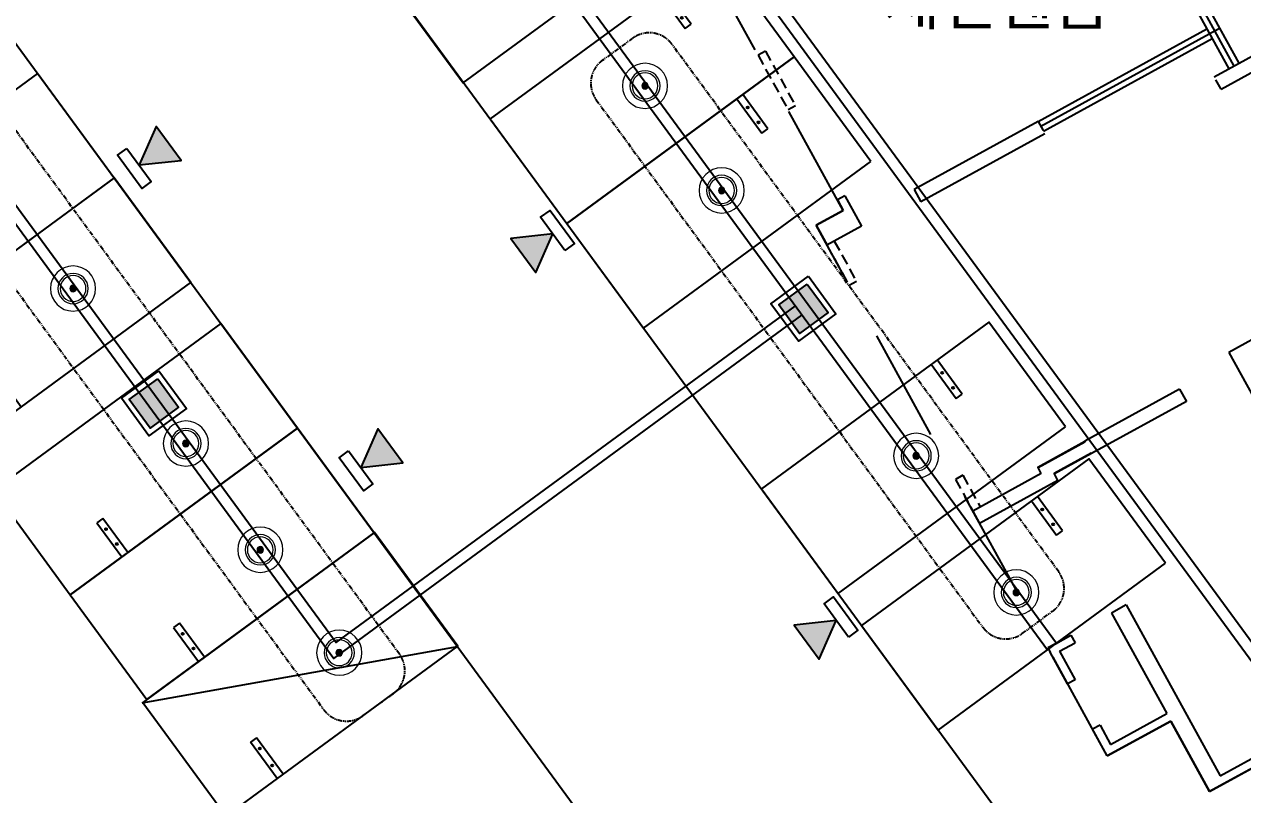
# Model space of a CAD drawing. Header units: millimetres. Extents: x 75184266 to 76346726, y -35850126 to -33679385.
# Drawn here: x 75387949 to 75409558, y -34981951 to -34968291 of the extents above; entities that cross this region are included whole.
import ezdxf
from ezdxf.enums import TextEntityAlignment as Align

# ---------------------------------------------------------------- set-up
doc = ezdxf.new("R2010")
doc.units = ezdxf.units.MM
doc.header["$LTSCALE"] = 50
doc.header["$MEASUREMENT"] = 0
for name, pattern in [('CONTINOUS', [0]), ('HIDDEN2', [0.1875, 0.125, -0.0625]), ('XR-지하3층$0$H', [1.3, 0.8, -0.5]), ('단지배치도$0$PHANTOM2', [31.750000000000004, 15.875, -3.175, 3.175, -3.175, 3.175, -3.175])]:
    doc.linetypes.add(name, pattern=pattern)
doc.layers.add('1-주차면센서', color=3, linetype='CONTINUOUS', lineweight=15)
for name, color, linetype in [('2-주차안내등', 2, 'CONTINUOUS'), ('3-SIO', 1, 'CONTINUOUS'), ('COL', 2, 'CONTINUOUS'), ('PARKING', 7, 'CONTINUOUS'), ('XR-지하3층$0$0중앙선', 1, 'CONTINUOUS'), ('XR-지하3층$0$일반주차', 8, 'CONTINUOUS'), ('XR-지하3층$0$확장형주차', 8, 'CONTINUOUS'), ('유도관제-RECWAY', 4, 'CONTINOUS')]:
    doc.layers.add(name, color=color, linetype=linetype)
doc.layers.add('DEFPOINT', color=142, linetype='CONTINUOUS', plot=False)
doc.layers.add('건축', color=8, linetype='CONTINUOUS', plot=False)
doc.styles.add('XR-지하3층$0$맑은고딕', font='')
doc.styles.get('XR-지하3층$0$맑은고딕').set_extended_font_data('Malgun Gothic')

# ---------------------------------------------------------------- blocks, each defined once
blk = doc.blocks.new('XR-지하3층$0$일반형 주차')
at = {"layer": 'XR-지하3층$0$일반주차'}
for p, q in [((750.0025255382062, 3865.002096235752), (0.0025255680084229, 3865.002096235752)), ((0.0025255531072617, 3735.002096235752), (750.0025255531073, 3735.002096228302)), ((750.0025255531073, 3735.002096228302), (750.0025255382062, 3865.002096235752))]:
    blk.add_line(p, q, dxfattribs=at)
blk.add_lwpolyline([(2299.999999940395, 4999.999999992549), (-2.98023224e-08, 4999.999999992549), (-1.49011612e-08, 0), (2299.999999985099, 7.4505806e-09)], close=True, dxfattribs=at)
for centre in [(237.502578869462, 3800.000696554781), (562.5025884062052, 3800.000446856022)]:
    blk.add_circle(centre, 17.49999999999998, dxfattribs=at)
blk = doc.blocks.new('XR-지하3층$0$확장형 주차')
at = {"layer": 'XR-지하3층$0$확장형주차', "color": 7}
for p, q in [((0.0026125609874725, 3964.999964468182), (800.0026358217001, 3965.000250250101)), ((800.0025492608546, 3835.00025024265), (800.0026358217001, 3965.000250250101)), ((0.0025260448455811, 3834.999964468181), (800.0025492608546, 3835.00025024265))]:
    blk.add_line(p, q, dxfattribs=at)
blk.add_lwpolyline([(2499.999999918044, 5099.999999972061), (0, -3.7252903e-08)], dxfattribs=at)
blk.add_lwpolyline([(2500.078474617488, 5090.950575601309), (0.0784746472900224, 5090.950575564056), (0.07847469199350599, -9.049424413591623), (2500.078474691994, -9.049424413591623)], close=True, dxfattribs=at)
for centre in [(237.5025781989098, 3900.000624813139), (612.5025877356528, 3900.000375129283)]:
    blk.add_circle(centre, 17.49999999999998, dxfattribs=at)
blk = doc.blocks.new('1503-B1F')
at = {"layer": 'COL'}
for p, q in [((-13668.91045202315, -23333.88232880086), (-15869.17573465407, -24541.74518773705)), ((-13548.60538636148, -23553.03225741535), (-15748.87066906691, -24760.89511627704)), ((-17097.93745853007, -24651.60719514638), (-17229.42741563916, -24723.79023451358)), ((-17229.42741563916, -24723.79023452848), (-17125.96504232287, -24912.25920376927)), ((-17097.93745853007, -24651.60719514638), (-16801.98698019981, -25190.71605006605)), ((-17125.96504233777, -24912.25920375437), (-17608.09488528967, -25176.93034810573)), ((-17608.09488528967, -25176.93034810573), (-17413.20067892969, -25531.95323245228)), ((-16801.98698019981, -25190.71605006605), (-17415.6067802906, -25527.57023378461)), ((-8154.586660578848, -26261.55343792587), (-10284.72396609187, -27430.91867580265)), ((-10284.72396609187, -27430.91867578775), (-8788.128949701786, -30157.14378700406)), ((-11159.26861807704, -28082.12651642412), (-12842.34006939828, -29006.06942049414)), ((-11159.26861807704, -28082.12651642412), (-11038.96355247497, -28301.27644500882)), ((-11038.96355247497, -28301.27644500882), (-12722.03500379622, -29225.21934909374)), ((-13612.55116374791, -29577.18663271517), (-14826.64176791906, -30243.67669635266)), ((-13316.92615528405, -29700.09250877053), (-14706.3367023468, -30462.82662481815)), ((-14826.64176791906, -30243.67669635266), (-14706.3367023468, -30462.82662481815)), ((-12104.25109377503, -31909.12378851324), (-10439.22898553311, -34942.15879973024)), ((-12367.23100803792, -32053.48986736685), (-11387.9477738291, -33837.37028571218)), ((-13086.0427736789, -32448.09048258513), (-13013.8597343415, -32579.58043967933)), ((-13086.0427736789, -32448.09048258513), (-13013.8597343415, -32579.58043967933)), ((-13493.66164082288, -32671.85790466518, -4.4663195e-09), (-13452.75791849196, -32746.36888035387, -4.4663195e-09)), ((-13289.98864425719, -32731.16482239217), (-13013.28699336946, -33235.20965806395)), ((-13013.28699336946, -33235.20965806395), (-13144.77695047855, -33307.39269753546)), ((-12570.56435185671, -34041.68139519542), (-12702.0543089658, -34113.86443451792)), ((-12570.56435187161, -34041.68139507622), (-12382.88844946026, -34383.55528365821)), ((-11315.7647344917, -33968.86024286598), (-10630.02586041391, -35218.01483563334))]:
    blk.add_line(p, q, dxfattribs=at)
for points in [[(-10423.82586532831, -22761.67080704123), (-9003.734328314662, -21982.09398172051), (-9061.480759844184, -21876.90201597661)], [(-10544.13093097508, -22542.52087847143), (-9737.659193933008, -22099.79823695868)], [(-15869.17573465407, -24541.74518773705), (-15748.87066906691, -24760.89511627704)], [(-13670.29759530723, -29471.99466704578), (-12837.52786679566, -29014.83541763574), (-12842.34006939828, -29006.06942049414)], [(-12722.03500378132, -29225.21934909374), (-12726.84720639884, -29216.45335193724), (-13384.29699204862, -29577.36854881794), (-13379.48478944599, -29586.13454600424)], [(-13612.55116374791, -29577.18663271517), (-13670.29759530723, -29471.99466701597)], [(-13316.92615528405, -29700.09250877053), (-13379.48478941619, -29586.13454589993)], [(-12104.25109377503, -31909.12378851324), (-12367.23100803792, -32053.48986736685)], [(-13362.17168374359, -32599.67486532778), (-13086.0427736789, -32448.09048258513)], [(-13289.98864427209, -32731.16482239217), (-13013.8597343713, -32579.58043966442)], [(-13144.77695047855, -33307.39269753546), (-13452.75791849196, -32746.36888035387)], [(-12382.88844946026, -34383.55528365821), (-11387.9477738291, -33837.37028571218)], [(-12442.19536723196, -34587.22828020901), (-12702.0543089658, -34113.86443451792)], [(-12442.19536723196, -34587.22828020901), (-11315.7647344917, -33968.86024286598)], [(-10439.22898553311, -34942.15879973024), (-9641.52324552834, -34504.24836087972)], [(-10630.02586041391, -35218.01483563334), (-9569.340206190944, -34635.73831798882)]]:
    blk.add_lwpolyline(points, dxfattribs=at)
for points in [[(-13670.29759530723, -29471.99466704578), (-13675.10979790985, -29463.22866988927), (-12842.34006939828, -29006.06942049414), (-12837.52786679566, -29014.83541763574)], [(-13379.48478944599, -29586.13454600424), (-13384.29699204862, -29577.36854881794), (-12726.84720639884, -29216.45335193724), (-12722.03500378132, -29225.21934909374)]]:
    blk.add_lwpolyline(points, close=True, dxfattribs=at)
at = {"layer": 'COL', "elevation": -4.4663195e-09}
blk.add_lwpolyline([(-13362.1716837734, -32599.67486529797), (-13493.66164088249, -32671.85790468007)], dxfattribs=at)
at = {"layer": 'DEFPOINT', "linetype": 'HIDDEN2', "ltscale": 30}
for p, q in [((-18505.50670959055, -22087.55306173116), (-18636.99666665494, -22159.73610112816)), ((-18636.99666665494, -22159.73610112816), (-18105.24829335511, -23128.37875466794)), ((-18505.50670959055, -22087.55306173116), (-17973.75833626091, -23056.19571531564)), ((-17973.75833626091, -23056.19571531564), (-18105.24829335511, -23128.37875466794)), ((-13668.91045203805, -23333.88232884556), (-13548.60538636148, -23553.03225741535)), ((-17284.11682315171, -25455.38719446212), (-16889.51620790362, -26174.198960118)), ((-17415.6067802906, -25527.57023376972), (-17021.00616501271, -26246.3819994703)), ((-16889.51620790362, -26174.198960118), (-17021.00616501271, -26246.3819995299)), ((-15003.13277883828, -29610.46983980387), (-15134.62273587286, -29682.65287915617)), ((-15134.62273596227, -29682.65287920088), (-14826.64176790416, -30243.67669634521)), ((-15003.13277882337, -29610.46983986348), (-14695.15181082487, -30171.49365695566))]:
    blk.add_line(p, q, dxfattribs=at)
blk.add_lwpolyline([(-10423.82586532831, -22761.67080704123), (-10544.13093097508, -22542.52087847143)], dxfattribs=at)
at = {"layer": 'XR-지하3층$0$0중앙선', "color": 7, "linetype": 'XR-지하3층$0$H', "ltscale": 50}
blk.add_lwpolyline([(-3687.35612398386, -31406.75035659969), (-10630.02586060762, -35218.01483567058), (-11315.76473471522, -33968.86024289578), (-12442.19536742568, -34587.22828020901), (-17608.09488540887, -25176.93034807593), (-17125.96504247188, -24912.25920373946), (-19967.57069095969, -19735.93789420277)], dxfattribs=at)
blk = doc.blocks.new('TIS-주차면센서(확대)')
at = {"layer": '1-주차면센서'}
h = blk.add_hatch(color=256, dxfattribs=at)
edge = h.paths.add_edge_path()
edge.add_arc((0, 0), 43.5, 0, 360)
blk.add_hatch(color=256, dxfattribs=at).paths.add_polyline_path([(43.5, 0, 1), (-43.5, 0, 1)])
for radius in [303.5, 203.5, 173.5, 43.5]:
    blk.add_circle((0, 0), radius, dxfattribs=at)
blk = doc.blocks.new('rehw6')
at = {"layer": '3-SIO'}
for points in [[(406937.6038899447, -283999.3242366189), (406937.6038899447, -284825.1286483413), (407763.4083016671, -284825.1286483413), (407763.4083016671, -283999.3242366189)], [(407037.6038899447, -284099.3242366189), (407037.6038899447, -284725.1286483413), (407663.4083016671, -284725.1286483413), (407663.4083016671, -284099.3242366189)]]:
    blk.add_lwpolyline(points, close=True, dxfattribs=at)
for points in [[(407037.6038899447, -284099.3242366189), (407663.4083016671, -284725.1286483413), (407663.4083016671, -284099.3242366189), (407037.6038899447, -284725.1286483413)], [(407663.4083016671, -284099.3242366189), (407037.6038899447, -284725.1286483413), (407663.4083016671, -284725.1286483413), (407037.6038899447, -284099.3242366189)]]:
    blk.add_solid(points, dxfattribs=at)
blk = doc.blocks.new('fh52f')
at = {"layer": '2-주차안내등'}
for points in [[(399980.2178253862, -281537.7986216781), (399332.9215356789, -281164.0819345702), (399332.9215356789, -281911.5153087861)], [(399980.2178253862, -281902.8577160848), (399980.2178253862, -281172.7395272715), (400188.2363685877, -281172.7395272715), (400188.2363685877, -281902.8577160848)]]:
    blk.add_lwpolyline(points, close=True, dxfattribs=at)
blk.add_solid([(399332.9215356789, -281911.5153087861), (399332.9215356789, -281164.0819345702), (399980.2178253862, -281537.7986216781)], dxfattribs=at)

msp = doc.modelspace()

# ---------------------------------------------------------------- linework, layer by layer
at = {"layer": 'PARKING', "color": 241, "linetype": '단지배치도$0$PHANTOM2', "ltscale": 0.1}
for points in [[(75405650.5109443, -34979092.26738139), (75406187.77654624, -34978698.37215479, 0.414213562373095), (75406295.38142751, -34977999.50078643), (75399437.17186904, -34968645.03330912, 0.414213562373095), (75398738.30050066, -34968537.42842785), (75398201.03489871, -34968931.32365444, 0.414213562373095), (75398093.43001746, -34969630.19502282), (75404951.63957593, -34978984.66250014, 0.414213562373095)], [(75393956.85873647, -34980550.09952835), (75394494.1243384, -34980156.20430175, 0.414213562373095), (75394601.72921968, -34979457.33293339), (75387743.5196612, -34970102.86545607, 0.414213562373095), (75387044.64829282, -34969995.2605748), (75386507.38269088, -34970389.1558014, 0.414213562373095), (75386399.77780962, -34971088.02716978), (75393257.98736809, -34980442.49464709, 0.414213562373095)]]:
    msp.add_lwpolyline(points, format="xyb", close=True, dxfattribs=at)
at = {"layer": '건축'}
for p, q in [((75389887.62179966, -34961338.13206789), (75407647.28659111, -34985561.97726866)), ((75385048.76436512, -34964885.73107682), (75399523.07001013, -34984628.40884977))]:
    msp.add_line(p, q, dxfattribs=at)
at = {"layer": '건축', "ltscale": 0.5}
for p, q in [((75410707.52772203, -34980941.40723848), (75398700.45751393, -34964563.99170647)), ((75410765.0843897, -34980681.65648676), (75398965.43135498, -34964587.15403649)), ((75407983.60688475, -34966654.1631332), (75409314.18091068, -34969077.96134304)), ((75408071.26685616, -34966606.04110695), (75409401.8408821, -34969029.83931679)), ((75408158.92682758, -34966557.9190807), (75409489.50085351, -34968981.71729054)), ((75405930.80447394, -34970011.28277081), (75408924.3924982, -34968367.91557486)), ((75405978.92650017, -34970098.94274224), (75409147.8344673, -34968359.33149382)), ((75406027.0485264, -34970186.60271367), (75409020.63655071, -34968543.2355177))]:
    msp.add_line(p, q, dxfattribs=at)
at = {"layer": '유도관제-RECWAY', "color": 201, "ltscale": 0.5}
for p, q in [((75406256.97265211, -34979267.94384026), (75395998.94339915, -34965276.18692475)), ((75406095.67740177, -34979386.1971371), (75395955.90285465, -34965555.73739256))]:
    msp.add_line(p, q, dxfattribs=at)
for points in [[(75375319.28131428, -34962471.12725407), (75381262.81223485, -34970637.3035749), (75385101.6339873, -34967822.87890563), (75393482.54588811, -34979254.2834335), (75401623.27429104, -34973285.9243059)], [(75375157.98649335, -34962589.3831897), (75381219.20925254, -34970917.26344016), (75385058.5920348, -34968102.42745296), (75393439.50393562, -34979533.83198084), (75401741.52758847, -34973447.21955582)]]:
    msp.add_lwpolyline(points, dxfattribs=at)

# ---------------------------------------------------------------- block references
at = {"layer": '2-주차안내등'}
for p, rotation in [((75879026.42858218, -34961520.23446765), 216.2261623351432), ((74908280.67586932, -34981270.25538022), 36.2261623351432), ((75882958.35072473, -34966883.30152497, -1.862645174615479e-09), 216.2261623351432), ((74913307.57055043, -34988127.29966677), 36.22616233518524)]:
    msp.add_blockref('fh52f', p, dxfattribs=dict(at, rotation=rotation))
at = {"layer": 'PARKING', "xscale": -1.320000000298023, "yscale": 1.320000000298023, "zscale": 1.319999999948777, "rotation": 90}
for p in [(75398957.89637616, -34969381.27740061), (75400317.8092966, -34971236.17277471), (75388813.2010289, -34972975.50974857), (75390814.4322334, -34975724.18136932), (75403768.01834969, -34975942.19215882), (75392134.02093156, -34977608.64019144), (75405544.0033689, -34978364.60213406), (75393534.2580673, -34979433.97210807)]:
    msp.add_blockref('TIS-주차면센서(확대)', p, dxfattribs=at)
at = {"layer": 'PARKING', "xscale": -1}
for p, rotation in [((75562121.98726134, -34503108.83616267), 36.24693370063173), ((75550603.47096534, -34504787.11671557), 36.24693370063373)]:
    msp.add_blockref('rehw6', p, dxfattribs=dict(at, rotation=rotation))
at = {"layer": '건축'}
for p in [(75419599.71492594, -34946677.40044201), (75419599.71492596, -34946677.40044201)]:
    msp.add_blockref('1503-B1F', p, dxfattribs=at)
for name, p, rotation in [('XR-지하3층$0$확장형 주차', (75394263.21075337, -34967305.89673702), 306.2469333594607), ('XR-지하3층$0$일반형 주차', (75396214.17373095, -34969966.97315516), 306.2469333594607), ('XR-지하3층$0$일반형 주차', (75397574.08665138, -34971821.86852926), 306.2469333594607), ('XR-지하3층$0$일반형 주차', (75389542.87065057, -34971015.60662647), 126.2469333594607), ('XR-지하3층$0$일반형 주차', (75390902.3022856, -34972869.84553643), 126.2469333594607), ('XR-지하3층$0$일반형 주차', (75392794.35504417, -34975450.56953506), 126.2469333594607), ('XR-지하3층$0$일반형 주차', (75401024.29570448, -34976527.88791337), 306.2469333594607), ('XR-지하3층$0$일반형 주차', (75394154.26796456, -34977305.46490917), 126.2469333594607), ('XR-지하3층$0$일반형 주차', (75402800.28072369, -34978950.29788861), 306.2469333594607), ('XR-지하3층$0$확장형 주차', (75395632.43377608, -34979321.6549791), 126.2469333594607)]:
    msp.add_blockref(name, p, dxfattribs=dict(at, rotation=rotation))

# ---------------------------------------------------------------- texts
at = {"layer": '건축', "style": 'XR-지하3층$0$맑은고딕'}
msp.add_text('제연휀룸', height=800, dxfattribs=at).set_placement((75405201.82935107, -34967886.8631159, 3.0346708e-09), align=Align.MIDDLE)

doc.saveas('drawing.dxf')
